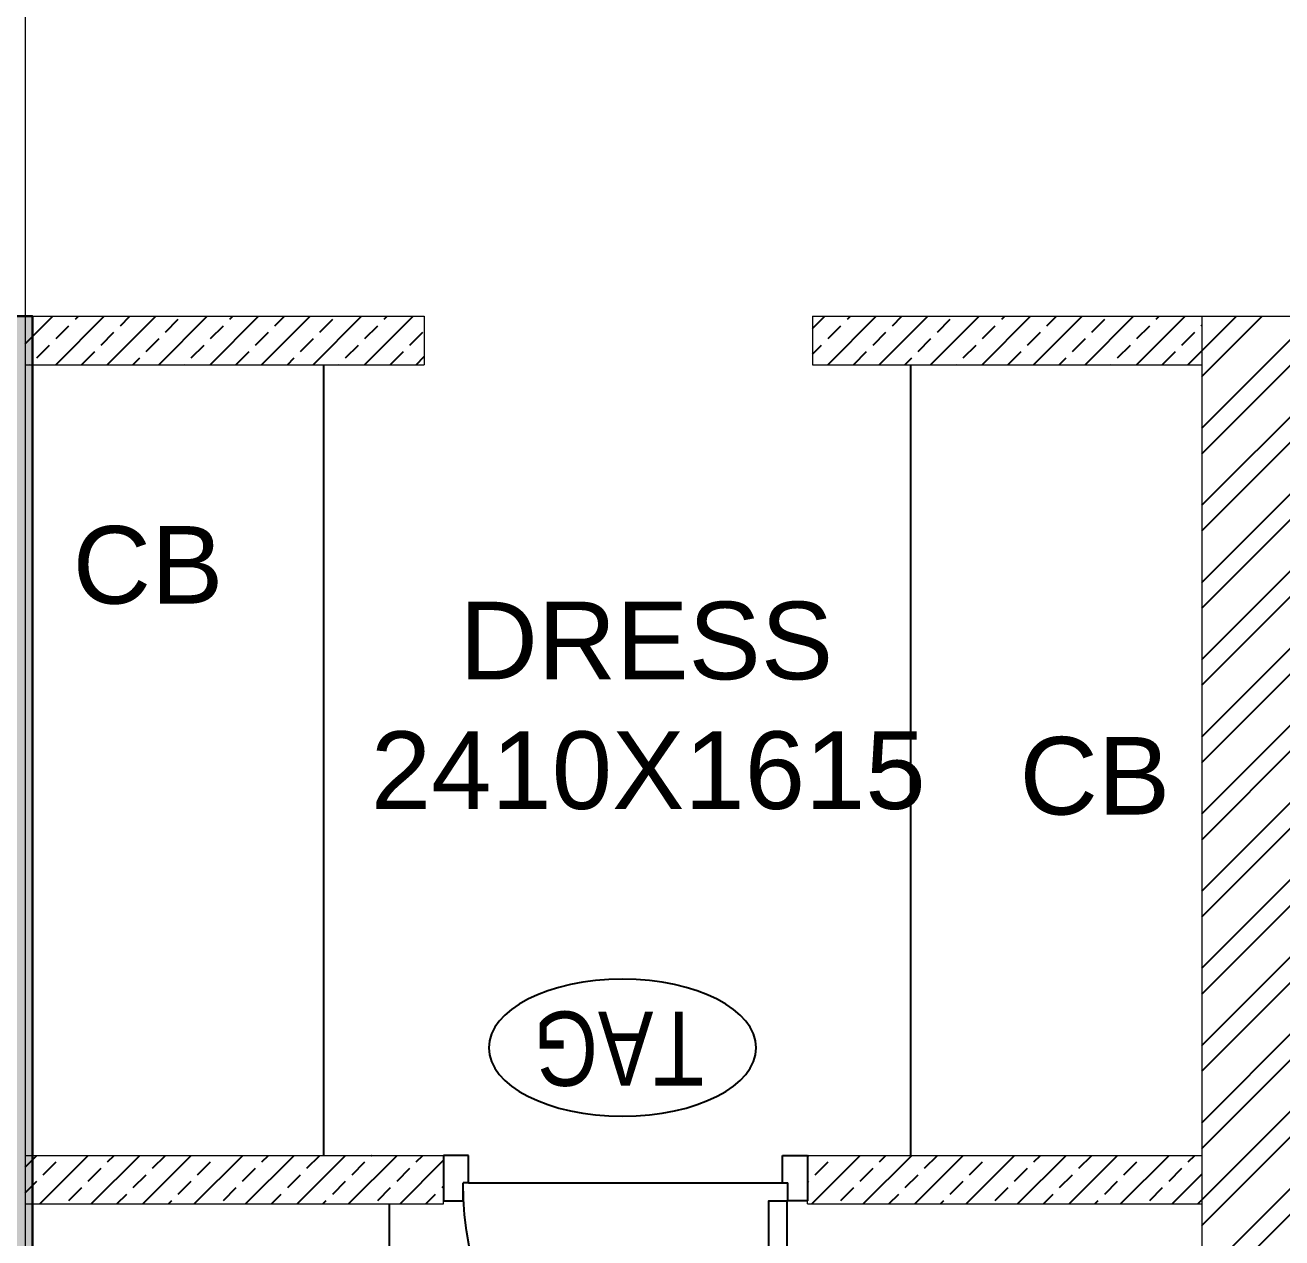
# Model space of a CAD drawing. Header units: millimetres. Extents: x 1255966 to 1543449, y 318653 to 465396.
# Drawn here: x 1403971 to 1406561, y 416089 to 418589 of the extents above; entities that cross this region are included whole.
import ezdxf
from ezdxf.enums import TextEntityAlignment as Align

# ---------------------------------------------------------------- set-up
doc = ezdxf.new("R2010")
doc.units = ezdxf.units.MM
doc.header["$LTSCALE"] = 500
doc.header["$MEASUREMENT"] = 0
doc.layers.get('Defpoints').update_dxf_attribs({"lineweight": 0})
for name, color, linetype in [('AHC-A-FURNITURE', 2, 'Continuous'), ('DOOR', 8, 'Continuous'), ('Drop', 143, 'Continuous'), ('FURNITURE', 251, 'Continuous'), ('TEXT-RM NAME', 6, 'Continuous'), ('TOWER AREA COLUMN.', 6, 'Continuous')]:
    doc.layers.add(name, color=color, linetype=linetype)
doc.layers.add('TOWER COL HATCH', color=253, linetype='Continuous', lineweight=20)
doc.layers.add('Wall', color=2, linetype='Continuous', lineweight=15)
doc.styles.add('simplex', font='simplex.shx')
doc.styles.get("Standard").update_dxf_attribs({"font": 'arial.ttf'})

# ---------------------------------------------------------------- blocks, each defined once
blk = doc.blocks.new('DOOR 750')
at = {"layer": 'DOOR', "ltscale": 100}
for p, q in [((0, 730), (100, 730)), ((0, 675), (0, 730)), ((100, 730), (100, 687)), ((60, 675), (0, 675)), ((100, 687), (60, 687)), ((60, 675), (60, 687)), ((60, 675), (60, -15)), ((60, -15), (0, -15)), ((0, -15), (0, -70)), ((60, -15), (60, -27)), ((100, -27), (60, -27)), ((100, -70), (100, -27)), ((0, -70), (100, -70))]:
    blk.add_line(p, q, dxfattribs=at)
blk.add_lwpolyline([(99.6, -24.6), (787.7, -24.6), (787.7, 15.4), (99.6, 15.4)], close=True, dxfattribs=at)
at = {"layer": 'DOOR', "linetype": 'Continuous'}
blk.add_arc((62, -40.9), 727.9, 4.4383, 90.1592, dxfattribs=at)
at = {"layer": 'Defpoints', "ltscale": 100, "style": 'simplex', "width": 0.8}
blk.add_attdef('D750', (284.7, 36.5), '', height=100, dxfattribs=at)

msp = doc.modelspace()

# ---------------------------------------------------------------- hatches: boundary and pattern name
at = {"layer": 'AHC-A-FURNITURE', "ltscale": 50, "true_color": 0x5b5b5b}
h = msp.add_hatch(dxfattribs=at)
h.set_pattern_fill('ANSI33', color=251, scale=300)
h.set_pattern_definition([(45, (1157523.66, 723982.806), (-53.033009, 53.033009), []), (45, (1157576.69, 723982.806), (-53.033009, 53.033009), [37.5, -18.75])])
h.paths.add_polyline_path([(1403970.6, 417988.9), (1404793.1, 417988.9), (1404793.1, 417888.9), (1403970.6, 417888.9)])
h.paths.add_polyline_path([(1405593.1, 417988.9), (1406395.6, 417988.9), (1406395.6, 417888.9), (1405593.1, 417888.9)])
h.paths.add_polyline_path([(1405583.1, 416258.9), (1406395.6, 416258.9), (1406395.6, 416158.9), (1405583.1, 416158.9)])
h.paths.add_polyline_path([(1403970.6, 416258.9), (1404833.1, 416258.9), (1404833.1, 416172.8), (1404833.1, 416158.9), (1403970.6, 416158.9)])
h = msp.add_hatch(dxfattribs=at)
h.set_pattern_fill('ANSI32', color=251, scale=300)
h.set_pattern_definition([(45, (1157523.66, 723982.81), (-79.549513, 79.549513), []), (45, (1157576.69, 723982.81), (-79.549513, 79.549513), [])])
h.paths.add_polyline_path([(1406395.6, 417988.9), (1410115.6, 417988.9), (1410115.6, 417788.9), (1406595.6, 417788.9), (1406595.6, 415548.9), (1406395.6, 415548.9)])
at = {"layer": 'TOWER COL HATCH'}
h = msp.add_hatch(color=253, dxfattribs=at)
h.dxf.hatch_style = 1
h.paths.add_polyline_path([(1403985.6, 414388.9), (1403985.6, 417988.9), (1403755.6, 417988.9), (1403755.6, 414388.9)])
h = msp.add_hatch(color=253, dxfattribs=at)
h.dxf.hatch_style = 1
h.paths.add_polyline_path([(1403755.6, 414388.9), (1403755.6, 417988.9), (1403985.6, 417988.9), (1403985.6, 414388.9)])

# ---------------------------------------------------------------- linework, layer by layer
at = {"linetype": 'Continuous', "extrusion": (0, 0, -1)}
msp.add_ellipse((1405201.7, 416480.9), major_axis=(-275.7, 0), ratio=0.512885, dxfattribs=at)
at = {"layer": 'Drop'}
msp.add_line((1404720.6, 416158.9), (1404720.6, 414618.9), dxfattribs=at)
at = {"layer": 'FURNITURE'}
for p, q in [((1404585.6, 417888.9), (1404585.6, 416258.9)), ((1405795.6, 417888.9), (1405795.6, 416258.9))]:
    msp.add_line(p, q, dxfattribs=at)
at = {"layer": 'TOWER AREA COLUMN.'}
for points in [[(1403985.6, 414388.9), (1403985.6, 417988.9), (1403755.6, 417988.9), (1403755.6, 414388.9)], [(1403755.6, 414388.9), (1403755.6, 417988.9), (1403985.6, 417988.9), (1403985.6, 414388.9)]]:
    msp.add_lwpolyline(points, close=True, dxfattribs=at)
at = {"layer": 'Wall'}
for p, q in [((1403970.6, 421568.9), (1403970.6, 414388.9)), ((1403970.6, 417988.9), (1404793.1, 417988.9)), ((1404793.1, 417988.9), (1404793.1, 417888.9)), ((1405593.1, 417988.9), (1410115.6, 417988.9)), ((1405593.1, 417988.9), (1405593.1, 417888.9)), ((1406395.6, 417988.9), (1406395.6, 415548.9)), ((1403970.6, 417888.9), (1404793.1, 417888.9)), ((1405593.1, 417888.9), (1406395.6, 417888.9)), ((1403970.6, 416258.9), (1404833.1, 416258.9)), ((1404833.1, 416158.9), (1404833.1, 416258.9)), ((1405583.1, 416258.9), (1406395.6, 416258.9)), ((1405583.1, 416158.9), (1405583.1, 416258.9)), ((1403970.6, 416158.9), (1404833.1, 416158.9)), ((1405583.1, 416158.9), (1406395.6, 416158.9))]:
    msp.add_line(p, q, dxfattribs=at)

# ---------------------------------------------------------------- block references
at = {"layer": 'DOOR', "xscale": -0.9374999999999002, "yscale": 0.9374999999999002, "zscale": 0.9374999999999002, "rotation": 90}
msp.add_blockref('DOOR 750', (1405517.5, 416258.9), dxfattribs=at)

# ---------------------------------------------------------------- texts
at = {"width": 0.8}
msp.add_attdef('TAG', text='', height=153.1, rotation=180, dxfattribs=at).set_placement((1405193.9, 416478.9), align=Align.MIDDLE_CENTER)
at = {"layer": 'TEXT-RM NAME'}
for p in [(1404068.6, 417396.3), (1406020, 416961.5)]:
    msp.add_text('CB', height=160, rotation=360, dxfattribs=at).set_placement(p)
for s, p in [('DRESS', (1404865.9, 417240.3)), ('2410X1615', (1404683.1, 416973))]:
    msp.add_text(s, height=160, dxfattribs=at).set_placement(p)

doc.saveas('drawing.dxf')
